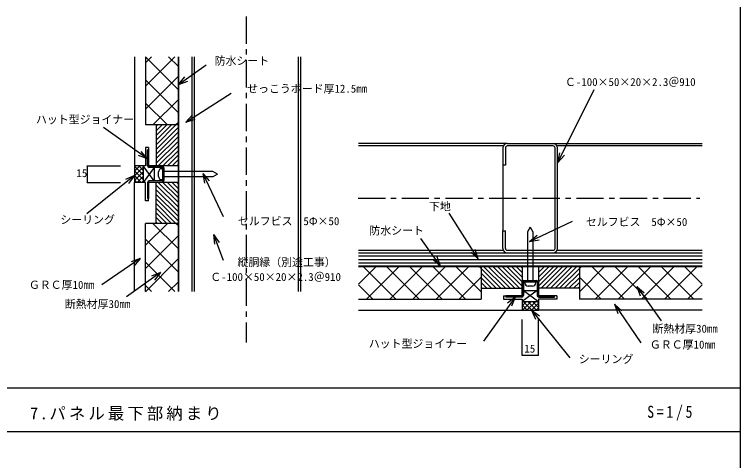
# Model space of a CAD drawing. Units: millimetres on the paper, with parts at other scales. Extents: x -202 to 198, y -146 to 134.
# Drawn here: x -68.2 to 64.8, y -49 to 32.7 of the extents above; entities that cross this region are included whole.
import ezdxf
from ezdxf.enums import TextEntityAlignment as Align

# ---------------------------------------------------------------- set-up
doc = ezdxf.new("R2010")
doc.units = ezdxf.units.MM
doc.linetypes.add('CHAIN1', pattern=[8, 5, -1, 1, -1])
for name, color, linetype in [('0-0', 7, 'Continuous'), ('1-0', 7, 'Continuous'), ('1-1', 7, 'Continuous')]:
    doc.layers.add(name, color=color, linetype=linetype)
doc.styles.add('ＭＳ ゴシック', font='')
doc.styles.get('ＭＳ ゴシック').set_extended_font_data('MS Gothic')

msp = doc.modelspace()

# ---------------------------------------------------------------- linework, layer by layer
at = {"layer": '0-0'}
for p, q in [((64.801, -120.68), (64.801, 134.32)), ((-201.866, -35.68), (64.801, -35.68)), ((-201.866, -43.68), (64.801, -43.68))]:
    msp.add_line(p, q, dxfattribs=at)
at = {"layer": '1-0', "linetype": 'CHAIN1'}
for p, q in [((-25.747, 32.329), (-25.747, -27.345)), ((-5.276, -0.935), (57.324, -0.935))]:
    msp.add_line(p, q, dxfattribs=at)
at = {"layer": '1-0'}
for p, q in [((-46.247, 24.947), (-46.247, 4.947)), ((-44.247, 24.947), (-44.247, 12.447)), ((-43.105, 24.947), (-44.247, 23.806)), ((-38.863, 24.947), (-44.247, 19.563)), ((-44.237, 24.947), (-38.247, 18.957)), ((-39.994, 24.947), (-38.247, 23.2)), ((-38.247, 24.947), (-38.247, -18.053)), ((-38.147, 24.947), (-38.147, -18.053)), ((-35.747, 24.947), (-35.747, -18.053)), ((-35.287, 24.947), (-35.287, -18.053)), ((-16.207, -18.053), (-16.207, 24.947)), ((-15.747, -18.053), (-15.747, 24.947)), ((-38.178, 19.863), (-33.109, 23.483)), ((-38.247, 21.32), (-44.247, 15.32)), ((-44.247, 20.714), (-38.247, 14.714)), ((-38.178, 19.863), (-37.034, 21.252)), ((-38.178, 19.863), (-36.492, 20.494)), ((31.345, 5.583), (38.014, 18.922)), ((-36.85, 12.983), (-28.522, 18.294)), ((-44.247, 16.472), (-40.222, 12.447)), ((-38.247, 17.078), (-42.877, 12.447)), ((-36.85, 12.983), (-35.635, 14.311)), ((-36.85, 12.983), (-35.134, 13.525)), ((-43.851, 6.224), (-51.937, 12.018)), ((-38.247, 12.447), (-44.247, 12.447)), ((-42.247, 12.447), (-42.247, 4.947)), ((-42.029, 12.447), (-42.247, 12.229)), ((-41.18, 12.447), (-42.247, 11.381)), ((-40.332, 12.447), (-42.247, 10.532)), ((-39.483, 12.447), (-42.247, 9.684)), ((-38.635, 12.447), (-42.247, 8.835)), ((-38.247, 11.987), (-42.247, 7.987)), ((-38.247, 12.835), (-38.635, 12.447)), ((-38.247, 11.138), (-42.247, 7.138)), ((-38.247, 10.29), (-42.247, 6.29)), ((-38.247, 9.441), (-42.247, 5.441)), ((-43.647, 8.347), (-44.247, 8.347)), ((-44.247, 8.347), (-44.247, 4.947)), ((-43.647, 8.347), (-43.647, 4.947)), ((-38.247, 8.592), (-41.892, 4.947)), ((22.077, 9.065), (-5.223, 9.065)), ((21.277, 8.605), (-5.223, 8.605)), ((21.277, 8.265), (21.277, 5.065)), ((22.077, 9.065), (30.477, 9.065)), ((30.477, 8.605), (22.077, 8.605)), ((30.477, 9.065), (57.777, 9.065)), ((30.817, -10.135), (30.817, 8.265)), ((57.777, 8.605), (31.277, 8.605)), ((31.277, -10.135), (31.277, 8.265)), ((-43.851, 6.224), (-45.535, 6.858)), ((-43.851, 6.224), (-44.993, 7.616)), ((-43.647, 7.897), (-43.847, 7.897)), ((-43.847, 4.997), (-43.847, 7.897)), ((-43.647, 4.997), (-43.647, 7.897)), ((-38.247, 7.744), (-41.043, 4.947)), ((-38.247, 6.895), (-40.195, 4.947)), ((-35.747, 7.647), (-35.747, -0.753)), ((31.345, 5.583), (31.706, 7.346)), ((31.345, 5.583), (32.539, 6.93)), ((-38.247, 6.047), (-39.346, 4.947)), ((-54.939, 4.947), (-48.83, 4.947)), ((-54.939, 4.947), (-54.939, 1.947)), ((-44.247, 4.947), (-46.247, 4.947)), ((-46.247, 4.947), (-46.247, 1.947)), ((-46.135, 4.947), (-46.247, 4.835)), ((-45.286, 4.947), (-46.247, 3.987)), ((-46.247, 4.895), (-44.647, 3.295)), ((-44.647, 4.738), (-46.247, 3.138)), ((-46.247, 4.047), (-44.647, 2.447)), ((-45.45, 4.947), (-44.647, 4.144)), ((-44.647, 4.947), (-44.647, 1.947)), ((-42.647, 2.197), (-44.647, 4.947)), ((-42.647, 4.697), (-44.647, 1.947)), ((-38.247, 4.947), (-43.647, 4.947)), ((-43.547, 4.897), (-41.147, 4.897)), ((-41.147, 4.697), (-43.547, 4.697)), ((-42.647, 4.697), (-42.647, 2.197)), ((-41.247, 4.447), (-41.047, 4.447)), ((-41.047, 2.297), (-41.047, 4.597)), ((-41.047, 4.447), (-41.047, 2.447)), ((-40.847, 4.597), (-40.847, 2.297)), ((-38.247, 5.198), (-38.498, 4.947)), ((21.277, 5.065), (21.277, -6.935)), ((-46.247, 3.198), (-54.954, -3.793)), ((-46.247, 3.198), (-47.894, 2.473)), ((-46.247, 3.198), (-47.311, 1.746)), ((-44.647, 3.89), (-46.247, 2.29)), ((-46.247, 3.198), (-44.996, 1.947)), ((-44.647, 3.041), (-45.74, 1.947)), ((-41.847, 3.047), (-41.847, 3.847)), ((-31.913, 2.947), (-41.047, 2.947)), ((-33.712, 3.569), (-29.971, -4.276)), ((-33.712, 3.569), (-32.543, 2.2)), ((-33.712, 3.569), (-33.384, 1.799)), ((-31.047, 3.447), (-31.913, 2.947)), ((-54.939, 1.947), (-48.83, 1.947)), ((-46.247, 2.35), (-45.844, 1.947)), ((-44.247, 1.947), (-46.247, 1.947)), ((-46.247, -18.053), (-46.247, 1.947)), ((-44.647, 2.192), (-44.892, 1.947)), ((-44.247, -1.453), (-44.247, 1.947)), ((-43.847, 1.897), (-43.847, -1.003)), ((-43.647, -1.453), (-43.647, 1.947)), ((-38.247, 1.947), (-43.647, 1.947)), ((-43.647, 1.897), (-43.647, -1.003)), ((-41.147, 2.197), (-43.547, 2.197)), ((-43.547, 1.997), (-41.147, 1.997)), ((-42.247, -5.553), (-42.247, 1.947)), ((-38.247, -2.547), (-42.247, 1.453)), ((-38.247, -1.698), (-41.892, 1.947)), ((-41.247, 2.447), (-41.047, 2.447)), ((-38.247, -0.85), (-41.043, 1.947)), ((-38.247, -0.001), (-40.195, 1.947)), ((-38.247, 0.847), (-39.346, 1.947)), ((-38.247, 1.696), (-38.498, 1.947)), ((-38.247, -3.395), (-42.247, 0.605)), ((-43.847, -1.003), (-43.647, -1.003)), ((-38.247, -4.244), (-42.247, -0.244)), ((-38.247, -5.092), (-42.247, -1.092)), ((-43.647, -1.453), (-44.247, -1.453)), ((-38.635, -5.553), (-42.247, -1.941)), ((-39.483, -5.553), (-42.247, -2.789)), ((-40.332, -5.553), (-42.247, -3.638)), ((16.741, -12.038), (11.43, -3.711)), ((-41.18, -5.553), (-42.247, -4.487)), ((26.155, -8.9), (34, -5.159)), ((-38.247, -5.553), (-44.247, -5.553)), ((-44.247, -9.577), (-40.222, -5.553)), ((-44.247, -18.053), (-44.247, -5.553)), ((-38.247, -10.184), (-42.877, -5.553)), ((-42.029, -5.553), (-42.247, -5.335)), ((-38.247, -5.941), (-38.635, -5.553)), ((26.277, -6.235), (26.777, -7.101)), ((-44.247, -13.82), (-38.247, -7.82)), ((-31.753, -7.6), (-30.011, -12.289)), ((-31.753, -7.6), (-30.71, -9.067)), ((-31.753, -7.6), (-31.584, -9.392)), ((21.737, -10.135), (21.737, -6.935)), ((26.155, -8.9), (27.524, -7.731)), ((26.777, -7.101), (26.777, -16.235)), ((-38.247, -14.426), (-44.247, -8.426)), ((9.861, -13.366), (6.241, -8.297)), ((26.155, -8.9), (27.925, -8.572)), ((-5.223, -10.475), (21.277, -10.475)), ((16.741, -12.038), (16.199, -10.322)), ((22.077, -10.475), (30.477, -10.475)), ((31.277, -10.475), (57.777, -10.475)), ((-5.223, -10.935), (57.777, -10.935)), ((57.777, -11.56), (-5.223, -11.56)), ((9.861, -13.366), (9.23, -11.68)), ((16.741, -12.038), (15.413, -10.823)), ((22.077, -10.935), (30.477, -10.935)), ((-45.178, -12), (-52.237, -16.806)), ((-45.178, -12), (-46.877, -12.594)), ((-45.178, -12), (-46.353, -13.364)), ((-44.247, -18.063), (-38.247, -12.063)), ((-38.863, -18.053), (-44.247, -12.669)), ((-5.223, -12.185), (57.777, -12.185)), ((-5.223, -12.81), (57.777, -12.81)), ((9.861, -13.366), (8.472, -12.222)), ((-41.456, -14.565), (-47.732, -19.031)), ((-41.456, -14.565), (-43.143, -15.194)), ((-41.456, -14.565), (-42.603, -15.953)), ((-5.223, -13.335), (57.777, -13.335)), ((-5.223, -16.697), (-1.961, -13.435)), ((-5.223, -13.435), (57.777, -13.435)), ((-4.324, -13.435), (1.676, -19.435)), ((-3.718, -19.435), (2.282, -13.435)), ((-0.082, -13.435), (5.918, -19.435)), ((0.524, -19.435), (6.524, -13.435)), ((4.161, -13.435), (10.161, -19.435)), ((4.767, -19.435), (10.767, -13.435)), ((8.404, -13.435), (14.404, -19.435)), ((9.01, -19.435), (15.01, -13.435)), ((12.646, -13.435), (17.277, -18.065)), ((16.889, -13.435), (17.277, -13.823)), ((17.277, -13.435), (17.277, -19.435)), ((17.277, -13.823), (20.889, -17.435)), ((17.737, -13.435), (21.737, -17.435)), ((18.586, -13.435), (22.586, -17.435)), ((19.434, -13.435), (23.434, -17.435)), ((20.283, -13.435), (24.283, -17.435)), ((21.131, -13.435), (24.777, -17.08)), ((21.98, -13.435), (24.777, -16.232)), ((22.829, -13.435), (24.777, -15.383)), ((23.677, -13.435), (24.777, -14.534)), ((24.526, -13.435), (24.777, -13.686)), ((24.777, -13.435), (24.777, -18.835)), ((27.777, -13.435), (27.777, -18.835)), ((31.422, -13.435), (27.777, -17.08)), ((30.574, -13.435), (27.777, -16.232)), ((29.725, -13.435), (27.777, -15.383)), ((28.877, -13.435), (27.777, -14.534)), ((28.028, -13.435), (27.777, -13.686)), ((32.271, -13.435), (28.271, -17.435)), ((33.119, -13.435), (29.119, -17.435)), ((33.968, -13.435), (29.968, -17.435)), ((34.816, -13.435), (30.816, -17.435)), ((35.277, -13.823), (31.665, -17.435)), ((35.277, -13.435), (35.277, -19.435)), ((39.908, -13.435), (35.277, -18.065)), ((35.665, -13.435), (35.277, -13.823)), ((43.544, -19.435), (37.544, -13.435)), ((44.15, -13.435), (38.15, -19.435)), ((47.787, -19.435), (41.787, -13.435)), ((48.393, -13.435), (42.393, -19.435)), ((52.029, -19.435), (46.029, -13.435)), ((52.636, -13.435), (46.636, -19.435)), ((56.272, -19.435), (50.272, -13.435)), ((56.878, -13.435), (50.878, -19.435)), ((57.777, -16.697), (54.515, -13.435)), ((13.252, -19.435), (17.277, -15.41)), ((17.277, -14.671), (20.04, -17.435)), ((17.277, -15.52), (19.192, -17.435)), ((35.277, -14.671), (32.513, -17.435)), ((35.277, -15.52), (33.362, -17.435)), ((39.301, -19.435), (35.277, -15.41)), ((-43.105, -18.053), (-44.247, -16.912)), ((-39.994, -18.053), (-38.247, -16.305)), ((-5.223, -16.779), (-2.567, -19.435)), ((17.277, -16.368), (18.343, -17.435)), ((17.277, -17.217), (17.495, -17.435)), ((24.827, -18.735), (24.827, -16.335)), ((25.027, -16.335), (25.027, -18.735)), ((25.127, -16.035), (27.427, -16.035)), ((27.427, -16.235), (25.127, -16.235)), ((25.277, -16.235), (27.277, -16.235)), ((25.277, -16.435), (25.277, -16.235)), ((26.677, -17.035), (25.877, -17.035)), ((27.277, -16.435), (27.277, -16.235)), ((27.527, -16.335), (27.527, -18.735)), ((27.727, -18.735), (27.727, -16.335)), ((35.277, -16.368), (34.211, -17.435)), ((35.277, -17.217), (35.059, -17.435)), ((45.795, -17.107), (50.26, -23.384)), ((45.795, -17.107), (47.182, -18.254)), ((45.795, -17.107), (46.423, -18.794)), ((57.777, -16.779), (55.121, -19.435)), ((17.277, -17.435), (24.777, -17.435)), ((27.527, -17.835), (24.777, -19.835)), ((25.027, -17.835), (27.527, -17.835)), ((25.027, -17.835), (27.777, -19.835)), ((35.277, -17.435), (27.777, -17.435)), ((-5.223, -19.435), (17.277, -19.435)), ((23.5, -19.039), (17.706, -27.125)), ((21.377, -18.835), (21.377, -19.435)), ((21.377, -18.835), (24.777, -18.835)), ((21.377, -19.435), (24.777, -19.435)), ((21.827, -18.835), (21.827, -19.035)), ((24.727, -18.835), (21.827, -18.835)), ((24.727, -19.035), (21.827, -19.035)), ((23.5, -19.039), (22.108, -20.181)), ((23.5, -19.039), (22.866, -20.723)), ((24.777, -19.435), (24.777, -21.435)), ((24.777, -19.835), (27.777, -19.835)), ((24.777, -20.638), (25.58, -19.835)), ((24.829, -21.435), (26.429, -19.835)), ((24.986, -19.835), (26.586, -21.435)), ((25.677, -21.435), (27.277, -19.835)), ((25.834, -19.835), (27.434, -21.435)), ((26.683, -19.835), (27.777, -20.929)), ((27.532, -19.835), (27.777, -20.08)), ((31.177, -18.835), (27.777, -18.835)), ((31.177, -19.435), (27.777, -19.435)), ((27.777, -19.435), (27.777, -21.435)), ((27.827, -18.835), (30.727, -18.835)), ((27.827, -19.035), (30.727, -19.035)), ((30.727, -19.035), (30.727, -18.835)), ((31.177, -18.835), (31.177, -19.435)), ((57.777, -19.435), (35.277, -19.435)), ((24.777, -20.474), (25.737, -21.435)), ((26.526, -21.435), (27.777, -20.184)), ((27.374, -21.435), (27.777, -21.032)), ((41.724, -20.366), (43.088, -21.541)), ((41.724, -20.366), (42.318, -22.066)), ((41.724, -20.366), (46.53, -27.425)), ((-5.223, -21.435), (24.777, -21.435)), ((24.777, -21.323), (24.889, -21.435)), ((24.777, -21.435), (27.777, -21.435)), ((26.526, -21.435), (33.517, -30.142)), ((26.526, -21.435), (27.978, -22.499)), ((26.526, -21.435), (27.251, -23.082)), ((57.777, -21.435), (27.777, -21.435)), ((24.777, -29.706), (24.777, -23.13)), ((27.777, -29.706), (27.777, -23.13)), ((24.777, -29.706), (27.777, -29.706))]:
    msp.add_line(p, q, dxfattribs=at)
for points in [[(21.737, 8.265), (21.737, 5.065), (21.277, 5.065)], [(-31.047, 3.447), (-31.913, 3.947), (-41.047, 3.947)], [(26.277, -6.235), (25.777, -7.101), (25.777, -16.235)], [(21.277, -10.135), (21.277, -6.935), (21.737, -6.935)]]:
    msp.add_lwpolyline(points, dxfattribs=at)
for centre, radius, start, end in [((22.077, 8.265), 0.8, 90, 180), ((22.077, 8.265), 0.34, 90, 180), ((30.477, 8.265), 0.8, 0, 90), ((30.477, 8.265), 0.34, 0, 90), ((-43.547, 4.997), 0.3, 180.00412, 270.00412), ((-43.547, 4.997), 0.1, 180.00412, 270.00412), ((-41.247, 3.847), 0.6, 90.00412, 180.00412), ((-41.147, 4.597), 0.3, 0.00412, 90.00412), ((-41.147, 4.597), 0.1, 0.00412, 90.00412), ((-41.247, 3.047), 0.6, 180.00412, 270.00412), ((-43.547, 1.897), 0.3, 90.00412, 180.00412), ((-43.547, 1.897), 0.1, 90.00412, 180.00412), ((-41.147, 2.297), 0.3, 270.00412, 0.00412), ((-41.147, 2.297), 0.1, 270.00412, 0.00412), ((22.077, -10.135), 0.8, 180, 270), ((22.077, -10.135), 0.34, 180, 270), ((30.477, -10.135), 0.8, 270, 0), ((30.477, -10.135), 0.34, 270, 0), ((25.127, -16.335), 0.3, 90, 180), ((25.127, -16.335), 0.1, 90, 180), ((25.877, -16.435), 0.6, 180, 270), ((26.677, -16.435), 0.6, 270, 0), ((27.427, -16.335), 0.3, 0, 90), ((27.427, -16.335), 0.1, 0, 90), ((24.727, -18.735), 0.3, 270, 0), ((24.727, -18.735), 0.1, 270, 0), ((27.827, -18.735), 0.3, 180, 270), ((27.827, -18.735), 0.1, 180, 270)]:
    msp.add_arc(centre, radius, start, end, dxfattribs=at)
at = {"layer": '1-1'}
for p, q in [((-54.939, 4.935), (-54.939, 4.959)), ((-54.939, 1.935), (-54.939, 1.959)), ((24.777, -29.718), (24.777, -29.694)), ((27.777, -29.718), (27.777, -29.694))]:
    msp.add_line(p, q, dxfattribs=at)

# ---------------------------------------------------------------- texts
at = {"layer": '0-0', "char_height": 2.199, "attachment_point": 7, "style": 'ＭＳ ゴシック'}
for s, insert in [('\\T1.19;7.パネル最下部納まり', (-65.386, -41.68)), ('\\T1.38;\\W0.85;S=1/5', (47.708, -41.68))]:
    msp.add_mtext(s, dxfattribs=dict(at, insert=insert))
at = {"layer": '1-0', "color": 4, "style": 'ＭＳ ゴシック'}
for s, p in [('防水シート', (-31.558, 23.014)), ('せっこうボード厚12.5㎜', (-25.594, 17.923)), ('Ｃ-100×50×20×2.3＠910', (32.634, 19.137)), ('ハット型ジョイナー', (-64.292, 12.279)), ('15', (-56.887, 2.472)), ('下地', (7.727, -3.642)), ('シーリング', (-59.825, -6.061)), ('セルフビス\u30005Φ×50', (-27.286, -6.328)), ('セルフビス\u30005Φ×50', (36.471, -6.47)), ('防水シート', (-3.207, -8.056)), ('縦胴縁（別途工事）', (-27.362, -13.84)), ('Ｃ-100×50×20×2.3＠910', (-32.354, -16.542)), ('ＧＲＣ厚10㎜', (-65.593, -17.984)), ('断熱材厚30㎜', (-58.996, -21.494)), ('断熱材厚30㎜', (48.666, -26.009)), ('ハット型ジョイナー', (-3.306, -28.755)), ('15', (25.202, -29.658)), ('ＧＲＣ厚10㎜', (48.202, -28.919)), ('シーリング', (35.174, -31.574))]:
    msp.add_text(s, height=1.466, dxfattribs=at).set_placement(p, align=Align.BOTTOM_LEFT)

doc.saveas('drawing.dxf')
